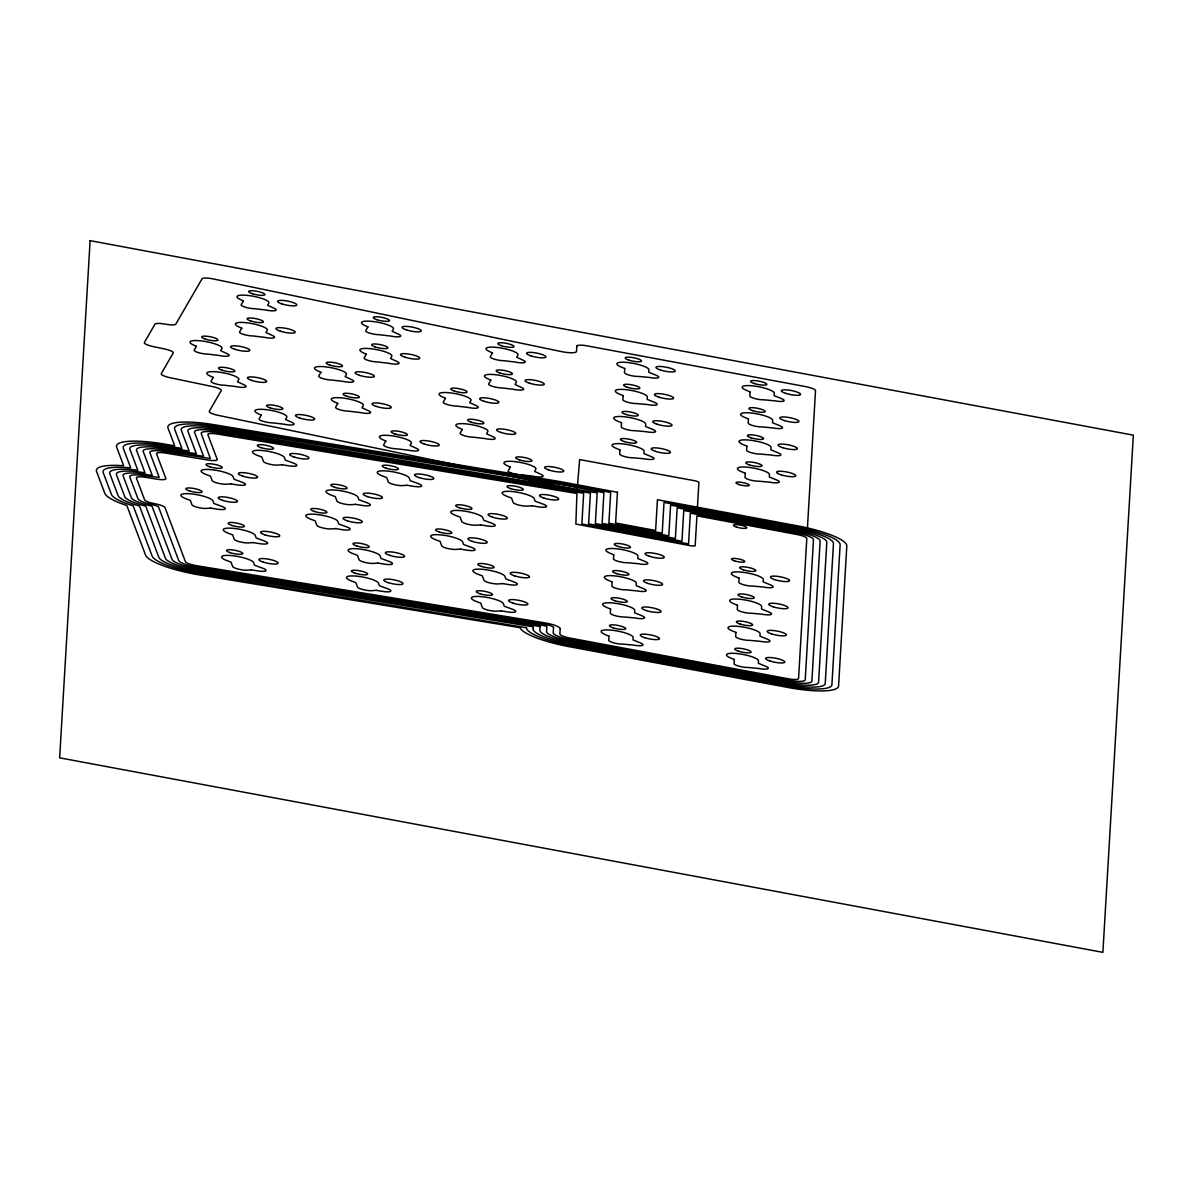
<?xml version="1.0" encoding="UTF-8"?>
<svg xmlns="http://www.w3.org/2000/svg" width="1193" height="1193" viewBox="0 0 1193 1193"><rect width="100%" height="100%" fill="white"/><g stroke="black" fill="none" stroke-linecap="round" stroke-linejoin="round"><path stroke-width="1.5" d="M526.545 627.757L199.186 573.415A44.096 9.32 10.9 0 1 152.182 556.177L133.184 505.817A44.096 9.32 10.9 0 1 111.441 494.424L103.18 472.562A44.096 9.32 10.9 0 1 130.723 467.924L123.326 448.329A44.096 9.32 10.9 0 1 162.666 445.272L181.918 448.434L174.67 429.226A44.096 9.32 10.9 0 1 214.009 426.169L559.07 482.852L610.682 492.47L608.877 523.205L662.204 533.152L664.024 502.417L797.356 527.276A44.096 9.32 10.9 0 1 840.14 544.739L831.909 684.722A44.096 9.32 10.9 0 1 788.006 686.02L569.24 645.234A44.156 9.335 10.9 0 1 526.501 627.742M533.211 628.994L533.346 626.847L198.59 571.85A37.311 7.889 10.9 0 1 158.818 557.265L139.492 506.041L136.181 505.071A37.326 7.889 10.9 0 1 118.077 495.513L109.816 473.651A37.311 7.889 10.9 0 1 137.836 470.281L129.962 449.418A37.311 7.889 10.9 0 1 163.247 446.838L189.15 451.088L181.321 430.315A37.311 7.889 10.9 0 1 214.606 427.735L559.323 484.358L603.926 492.664L602.122 523.414L668.796 535.836L670.6 505.101L797.282 528.723A37.311 7.889 10.9 0 1 833.475 543.501L825.228 683.485A37.311 7.889 10.9 0 1 788.096 684.588L569.344 643.802A37.371 7.904 10.9 0 1 533.167 628.994M546.856 626.25L546.543 631.485A23.8 5.026 10.9 0 0 569.553 640.909L788.275 681.695A23.741 5.026 10.9 0 0 811.896 680.994L820.143 541.011A23.741 5.026 10.9 0 0 797.103 531.601L683.768 510.47L681.949 541.219L588.611 523.816L590.431 493.067L215.784 430.852A23.741 5.026 10.9 0 0 194.593 432.507L203.615 456.397L164.425 449.955A23.741 5.026 10.9 0 0 143.249 451.595L152.257 475.485L144.293 474.188A23.741 5.026 10.9 0 0 123.103 475.828L131.349 497.69A23.726 5.011 10.9 0 0 151.973 506.1L172.105 559.457A23.741 5.026 10.9 0 0 197.412 568.733L546.185 626.027M553.522 627.443L553.224 632.737A17.015 3.594 10.9 0 0 569.658 639.478L788.349 680.249A16.956 3.579 10.9 0 0 805.23 679.756L813.477 539.773A16.956 3.579 10.9 0 0 797.028 533.047L690.344 513.154L688.54 543.904L581.856 524.01L583.675 493.276L216.365 432.418A16.956 3.579 10.9 0 0 201.244 433.596L210.356 458.544L165.022 451.521A16.956 3.579 10.9 0 0 149.886 452.699L159.206 477.424L144.875 475.739A16.956 3.579 10.9 0 0 129.754 476.917L138 498.778A16.926 3.579 10.9 0 0 153.986 505.042L158.356 506.518L178.741 560.546A16.956 3.579 10.9 0 0 196.83 567.167L545.544 624.446A7.367 1.551 10.9 0 1 553.552 627.458M90.116 240.643L59.65 757.838L1102.884 952.357L1133.35 435.162L90.116 240.643M540.101 626.489L539.877 630.247A30.586 6.457 10.9 0 0 569.449 642.341L788.185 683.142A30.526 6.457 10.9 0 0 818.562 682.232L826.809 542.248A30.526 6.457 10.9 0 0 797.192 530.169L677.177 507.786L675.372 538.52L595.367 523.608L597.171 492.873L215.187 429.301A30.526 6.457 10.9 0 0 187.957 431.404L196.383 453.743L163.844 448.389A30.526 6.457 10.9 0 0 136.599 450.507L145.024 472.846L143.697 472.622A30.526 6.457 10.9 0 0 116.467 474.739L124.713 496.601A30.511 6.442 10.9 0 0 145.77 506.16L165.469 558.354A30.526 6.457 10.9 0 0 198.008 570.299L540.101 626.489M560.203 628.666L559.89 633.99A10.23 2.162 10.9 0 0 569.762 638.031L788.439 678.817A10.17 2.147 10.9 0 0 798.564 678.504L806.811 538.52A10.17 2.147 10.9 0 0 796.939 534.494L696.936 515.853L695.161 545.872L692.029 546.006L575.861 524.07L576.92 493.47L216.962 433.984A10.17 2.147 10.9 0 0 207.88 434.684L217.186 459.35A10.17 2.147 10.9 0 1 208.119 460.066L165.603 453.072A10.17 2.147 10.9 0 0 156.522 453.787L165.842 478.453A10.17 2.147 10.9 0 1 156.76 479.154L145.471 477.304A10.17 2.147 10.9 0 0 136.39 478.005L144.636 499.867A10.17 2.147 10.9 0 0 154.27 503.625L155.209 503.819A10.17 2.147 10.9 0 1 165.007 507.607L185.392 561.635A10.17 2.147 10.9 0 0 196.234 565.616L544.918 622.88A14.122 2.982 10.9 0 1 560.203 628.666M576.83 346.149L576.517 351.473A14.122 2.982 10.9 0 1 560.904 351.488L213.115 278.908A10.17 2.147 10.9 0 0 202.049 278.804L175.803 324.123A10.17 2.147 10.9 0 1 165.782 324.228L164.843 324.064A10.17 2.147 10.9 0 0 154.986 324.183L144.368 342.525A10.17 2.147 10.9 0 0 153.166 346.567L164.425 348.923A10.17 2.147 10.9 0 1 173.224 352.964L161.249 373.663A10.17 2.147 10.9 0 0 170.047 377.704L212.443 386.547A10.17 2.147 10.9 0 1 221.242 390.588L209.267 411.287A10.17 2.147 10.9 0 0 218.065 415.328L577.129 489.905L579.649 459.573L695.862 480.958L698.904 482.255L697.144 512.274L797.148 530.93A10.17 2.147 10.9 0 0 807.273 530.617L815.52 390.633A10.17 2.147 10.9 0 0 805.648 386.607L586.971 345.836A10.23 2.162 10.9 0 0 576.83 346.149M608.967 636.152L608.713 640.343A8.276 1.745 10.9 0 0 613.858 642.893A8.276 1.745 10.9 0 0 622.642 644.101L633.498 645.1A9.44 1.998 10.9 0 0 642.311 645.488A9.44 1.998 10.9 0 0 640.238 642.863L633.006 639.91L633.155 637.45A16.299 3.445 10.9 0 0 611.189 630.128A16.299 3.445 10.9 0 0 605.671 634.81L608.967 636.152M610.562 609.026L610.309 613.202A8.276 1.745 10.9 0 0 615.454 615.767A8.276 1.745 10.9 0 0 624.252 616.975L635.094 617.974A9.44 1.998 10.9 0 0 643.907 618.347A9.44 1.998 10.9 0 0 641.849 615.737L634.601 612.77L634.751 610.324A16.299 3.445 10.9 0 0 612.784 602.987A16.299 3.445 10.9 0 0 607.267 607.684L610.562 609.026M612.158 581.886L611.905 586.076A8.276 1.745 10.9 0 0 617.049 588.626A8.276 1.745 10.9 0 0 625.848 589.834L636.689 590.848A9.44 1.998 10.9 0 0 645.502 591.221A9.44 1.998 10.9 0 0 643.445 588.596L636.197 585.644L636.346 583.198A16.299 3.445 10.9 0 0 614.38 575.861A16.299 3.445 10.9 0 0 608.862 580.544L612.158 581.886M613.754 554.76L613.5 558.95A8.276 1.745 10.9 0 0 618.645 561.5A8.276 1.745 10.9 0 0 627.443 562.708L638.285 563.707A9.44 1.998 10.9 0 0 647.098 564.095A9.44 1.998 10.9 0 0 645.04 561.471L637.793 558.518L637.942 556.057A16.299 3.445 10.9 0 0 615.976 548.72A16.299 3.445 10.9 0 0 610.458 553.418L613.754 554.76M617.437 492.277L615.618 523.011L655.628 530.467L657.432 499.733L797.446 525.83A50.881 10.752 10.9 0 1 846.806 545.976L838.575 685.975A50.881 10.752 10.9 0 1 787.932 687.466L569.15 646.681A51.016 10.782 10.9 0 1 520.461 628.532L520.059 627.652L199.768 574.981A50.881 10.752 10.9 0 1 145.546 555.088L126.831 505.504L124.147 504.594A50.911 10.752 10.9 0 1 104.79 493.32L96.544 471.459A50.881 10.752 10.9 0 1 123.654 465.732L116.675 447.241A50.881 10.752 10.9 0 1 162.069 443.707L174.685 445.779L168.034 428.138A50.881 10.752 10.9 0 1 213.428 424.604L558.816 481.346L617.437 492.277M619.928 449.88L619.689 454.071A8.276 1.745 10.9 0 0 624.834 456.621A8.276 1.745 10.9 0 0 633.617 457.829L644.474 458.828A9.44 1.998 10.9 0 0 653.272 459.216A9.44 1.998 10.9 0 0 651.214 456.591L643.981 453.638L644.116 451.178A16.299 3.445 10.9 0 0 622.149 443.841A16.299 3.445 10.9 0 0 616.647 448.538L619.928 449.88M621.523 422.754L621.285 426.93A8.276 1.745 10.9 0 0 626.429 429.495A8.276 1.745 10.9 0 0 635.213 430.703L646.069 431.702A9.44 1.998 10.9 0 0 654.868 432.075A9.44 1.998 10.9 0 0 652.81 429.45L645.577 426.498L645.711 424.052A16.299 3.445 10.9 0 0 623.76 416.715A16.299 3.445 10.9 0 0 618.242 421.397L621.523 422.754M623.119 395.614L622.88 399.804A8.276 1.745 10.9 0 0 628.025 402.354A8.276 1.745 10.9 0 0 636.808 403.562L647.665 404.561A9.44 1.998 10.9 0 0 656.478 404.949A9.44 1.998 10.9 0 0 654.405 402.324L647.173 399.372L647.322 396.911A16.299 3.445 10.9 0 0 625.356 389.589A16.299 3.445 10.9 0 0 619.838 394.272L623.119 395.614M624.729 368.488L624.476 372.663A8.276 1.745 10.9 0 0 629.621 375.228A8.276 1.745 10.9 0 0 638.404 376.436L649.26 377.435A9.44 1.998 10.9 0 0 658.074 377.823A9.44 1.998 10.9 0 0 656.016 375.198L648.768 372.231L648.917 369.785A16.299 3.445 10.9 0 0 626.951 362.448A16.299 3.445 10.9 0 0 621.434 367.146L624.729 368.488M734.306 659.52L734.053 663.711A8.276 1.745 10.9 0 0 739.198 666.261A8.276 1.745 10.9 0 0 747.996 667.469L758.837 668.483A9.44 1.998 10.9 0 0 767.651 668.855A9.44 1.998 10.9 0 0 765.593 666.231L758.345 663.278L758.494 660.818A16.299 3.445 10.9 0 0 736.528 653.496A16.299 3.445 10.9 0 0 731.011 658.178L734.306 659.52M735.902 632.394L735.649 636.585A8.276 1.745 10.9 0 0 740.793 639.135A8.276 1.745 10.9 0 0 749.592 640.343L760.433 641.342A9.44 1.998 10.9 0 0 769.246 641.73A9.44 1.998 10.9 0 0 767.188 639.105L759.941 636.152L760.09 633.692A16.299 3.445 10.9 0 0 738.124 626.355A16.299 3.445 10.9 0 0 732.606 631.052L735.902 632.394M737.498 605.269L737.259 609.444A8.276 1.745 10.9 0 0 742.389 612.009A8.276 1.745 10.9 0 0 751.187 613.217L762.044 614.216A9.44 1.998 10.9 0 0 770.842 614.589A9.44 1.998 10.9 0 0 768.784 611.964L761.537 609.012L761.686 606.566A16.299 3.445 10.9 0 0 739.72 599.229A16.299 3.445 10.9 0 0 734.202 603.912L737.498 605.269M739.093 578.128L738.855 582.318A8.276 1.745 10.9 0 0 744 584.868A8.276 1.745 10.9 0 0 752.783 586.076L763.639 587.075A9.44 1.998 10.9 0 0 772.438 587.463A9.44 1.998 10.9 0 0 770.38 584.838L763.147 581.886L763.281 579.425A16.299 3.445 10.9 0 0 741.315 572.103A16.299 3.445 10.9 0 0 735.813 576.786L739.093 578.128M745.267 473.248L745.029 477.439A8.276 1.745 10.9 0 0 750.173 479.989A8.276 1.745 10.9 0 0 758.957 481.197L769.813 482.196A9.44 1.998 10.9 0 0 778.611 482.583A9.44 1.998 10.9 0 0 776.554 479.959L769.321 477.006L769.455 474.546A16.299 3.445 10.9 0 0 747.504 467.224A16.299 3.445 10.9 0 0 741.986 471.906L745.267 473.248M746.878 446.122L746.624 450.298A8.276 1.745 10.9 0 0 751.769 452.863A8.276 1.745 10.9 0 0 760.552 454.071L771.409 455.07A9.44 1.998 10.9 0 0 780.222 455.443A9.44 1.998 10.9 0 0 778.149 452.833L770.917 449.865L771.066 447.42A16.299 3.445 10.9 0 0 749.1 440.083A16.299 3.445 10.9 0 0 743.582 444.78L746.878 446.122M748.473 418.982L748.22 423.172A8.276 1.745 10.9 0 0 753.365 425.722A8.276 1.745 10.9 0 0 762.148 426.93L773.004 427.944A9.44 1.998 10.9 0 0 781.818 428.317A9.44 1.998 10.9 0 0 779.76 425.692L772.512 422.74L772.661 420.294A16.299 3.445 10.9 0 0 750.695 412.957A16.299 3.445 10.9 0 0 745.178 417.639L748.473 418.982M750.069 391.856L749.815 396.046A8.276 1.745 10.9 0 0 754.96 398.596A8.276 1.745 10.9 0 0 763.759 399.804L774.6 400.803A9.44 1.998 10.9 0 0 783.413 401.191A9.44 1.998 10.9 0 0 781.355 398.566L774.108 395.614L774.257 393.153A16.299 3.445 10.9 0 0 752.291 385.816A16.299 3.445 10.9 0 0 746.773 390.514L750.069 391.856M196.368 346.328L194.161 350.131A8.276 1.745 10.9 0 0 198.545 352.651A8.276 1.745 10.9 0 0 207.478 354.082L218.722 355.41A9.44 1.998 10.9 0 0 228.057 356.081A9.44 1.998 10.9 0 0 227.043 353.62L220.601 350.653L221.883 348.431A16.299 3.445 10.9 0 0 201.557 340.93A16.299 3.445 10.9 0 0 193.43 344.986L196.368 346.328M243.357 300.934L241.165 304.737A8.276 1.745 10.9 0 0 245.534 307.257A8.276 1.745 10.9 0 0 254.467 308.689L265.726 310.001A9.44 1.998 10.9 0 0 275.046 310.687A9.44 1.998 10.9 0 0 274.047 308.212L267.59 305.259L268.872 303.022A16.299 3.445 10.9 0 0 248.547 295.521A16.299 3.445 10.9 0 0 240.434 299.577L243.357 300.934M213.249 377.465L211.042 381.268A8.276 1.745 10.9 0 0 215.426 383.788A8.276 1.745 10.9 0 0 224.344 385.22L235.603 386.532A9.44 1.998 10.9 0 0 244.938 387.218A9.44 1.998 10.9 0 0 243.924 384.743L237.467 381.79L238.764 379.553A16.299 3.445 10.9 0 0 218.438 372.052A16.299 3.445 10.9 0 0 210.311 376.123L213.249 377.465M241.761 328.209L239.554 331.997A8.276 1.745 10.9 0 0 243.939 334.517A8.276 1.745 10.9 0 0 252.856 335.949L264.115 337.276A9.44 1.998 10.9 0 0 273.451 337.947A9.44 1.998 10.9 0 0 272.436 335.487L265.979 332.519L267.277 330.297A16.299 3.445 10.9 0 0 246.951 322.796A16.299 3.445 10.9 0 0 238.824 326.852L241.761 328.209M261.252 415.089L259.06 418.892A8.276 1.745 10.9 0 0 263.429 421.412A8.276 1.745 10.9 0 0 272.362 422.844L283.621 424.156A9.44 1.998 10.9 0 0 292.956 424.842A9.44 1.998 10.9 0 0 291.942 422.382L285.485 419.414L286.767 417.192A16.299 3.445 10.9 0 0 266.442 409.691A16.299 3.445 10.9 0 0 258.329 413.747L261.252 415.089M320.902 372.32L318.71 376.123A8.276 1.745 10.9 0 0 323.079 378.643A8.276 1.745 10.9 0 0 332.012 380.075L343.271 381.402A9.44 1.998 10.9 0 0 352.591 382.073A9.44 1.998 10.9 0 0 351.592 379.613L345.135 376.645L346.417 374.423A16.299 3.445 10.9 0 0 326.092 366.922A16.299 3.445 10.9 0 0 317.979 370.978L320.902 372.32M367.906 326.927L365.699 330.729A8.276 1.745 10.9 0 0 370.069 333.25A8.276 1.745 10.9 0 0 379.001 334.681L390.26 335.994A9.44 1.998 10.9 0 0 399.595 336.68A9.44 1.998 10.9 0 0 398.581 334.204L392.124 331.251L393.422 329.014A16.299 3.445 10.9 0 0 373.096 321.513A16.299 3.445 10.9 0 0 364.969 325.57L367.906 326.927M337.783 403.458L335.591 407.26A8.276 1.745 10.9 0 0 339.96 409.781A8.276 1.745 10.9 0 0 348.893 411.212L360.137 412.524A9.44 1.998 10.9 0 0 369.472 413.21A9.44 1.998 10.9 0 0 368.458 410.735L362.016 407.782L363.298 405.545A16.299 3.445 10.9 0 0 342.973 398.044A16.299 3.445 10.9 0 0 334.845 402.116L337.783 403.458M366.296 354.202L364.104 357.989A8.276 1.745 10.9 0 0 368.473 360.51A8.276 1.745 10.9 0 0 377.406 361.941L388.65 363.268A9.44 1.998 10.9 0 0 397.985 363.94A9.44 1.998 10.9 0 0 396.971 361.479L390.529 358.511L391.811 356.289A16.299 3.445 10.9 0 0 371.485 348.788A16.299 3.445 10.9 0 0 363.358 352.845L366.296 354.202M385.801 441.082L383.594 444.885A8.276 1.745 10.9 0 0 387.979 447.405A8.276 1.745 10.9 0 0 396.896 448.836L408.155 450.149A9.44 1.998 10.9 0 0 417.49 450.835A9.44 1.998 10.9 0 0 416.476 448.374L410.019 445.407L411.317 443.185A16.299 3.445 10.9 0 0 390.991 435.684A16.299 3.445 10.9 0 0 382.864 439.74L385.801 441.082M445.451 398.313L443.244 402.116A8.276 1.745 10.9 0 0 447.614 404.636A8.276 1.745 10.9 0 0 456.546 406.067L467.805 407.395A9.44 1.998 10.9 0 0 477.14 408.066A9.44 1.998 10.9 0 0 476.126 405.605L469.669 402.637L470.967 400.416A16.299 3.445 10.9 0 0 450.641 392.915A16.299 3.445 10.9 0 0 442.514 396.971L445.451 398.313M492.441 352.919L490.234 356.722A8.276 1.745 10.9 0 0 494.618 359.242A8.276 1.745 10.9 0 0 503.55 360.674L514.794 361.986A9.44 1.998 10.9 0 0 524.13 362.672A9.44 1.998 10.9 0 0 523.116 360.197L516.673 357.244L517.956 355.007A16.299 3.445 10.9 0 0 497.63 347.506A16.299 3.445 10.9 0 0 489.503 351.577L492.441 352.919M462.317 429.45L460.125 433.253A8.276 1.745 10.9 0 0 464.495 435.773A8.276 1.745 10.9 0 0 473.427 437.205L484.686 438.517A9.44 1.998 10.9 0 0 494.021 439.203A9.44 1.998 10.9 0 0 493.007 436.727L486.55 433.775L487.833 431.538A16.299 3.445 10.9 0 0 467.507 424.037A16.299 3.445 10.9 0 0 459.394 428.108L462.317 429.45M490.83 380.194L488.638 383.982A8.276 1.745 10.9 0 0 493.007 386.502A8.276 1.745 10.9 0 0 501.94 387.934L513.199 389.261A9.44 1.998 10.9 0 0 522.534 389.932A9.44 1.998 10.9 0 0 521.52 387.471L515.063 384.504L516.345 382.282A16.299 3.445 10.9 0 0 496.02 374.781A16.299 3.445 10.9 0 0 487.907 378.837L490.83 380.194M510.336 467.074L508.143 470.877A8.276 1.745 10.9 0 0 512.513 473.397A8.276 1.745 10.9 0 0 521.445 474.829L532.689 476.141A9.44 1.998 10.9 0 0 542.025 476.827A9.44 1.998 10.9 0 0 541.011 474.367L534.568 471.399L535.851 469.177A16.299 3.445 10.9 0 0 515.525 461.676A16.299 3.445 10.9 0 0 507.398 465.732L510.336 467.074M282.144 464.748L277.909 465.076A8.276 1.745 10.9 0 1 269.35 464.107A8.276 1.745 10.9 0 1 263.489 461.542L261.789 457.008L258.165 455.681A16.299 3.445 10.9 0 1 261.028 450.417A16.299 3.445 10.9 0 1 284.396 457.501L285.395 460.155L293.359 463.078A9.44 1.998 10.9 0 1 296.446 465.837A9.44 1.998 10.9 0 1 288.259 465.747L282.144 464.748M230.801 483.851L226.566 484.179A8.276 1.745 10.9 0 1 218.006 483.21A8.276 1.745 10.9 0 1 212.145 480.645L210.43 476.111L206.821 474.784A16.299 3.445 10.9 0 1 209.67 469.52A16.299 3.445 10.9 0 1 233.053 476.603L234.052 479.258L242 482.181A9.44 1.998 10.9 0 1 245.087 484.925A9.44 1.998 10.9 0 1 236.9 484.85L230.801 483.851M407.007 485.268L402.772 485.596A8.276 1.745 10.9 0 1 394.212 484.612A8.276 1.745 10.9 0 1 388.351 482.047L386.651 477.528L383.028 476.201A16.299 3.445 10.9 0 1 385.891 470.922A16.299 3.445 10.9 0 1 409.259 478.02L410.258 480.675L418.221 483.583A9.44 1.998 10.9 0 1 421.308 486.341A9.44 1.998 10.9 0 1 413.121 486.267L407.007 485.268M210.654 508.084L206.419 508.412A8.276 1.745 10.9 0 1 197.859 507.428A8.276 1.745 10.9 0 1 191.998 504.863L190.298 500.344L186.675 499.017A16.299 3.445 10.9 0 1 189.538 493.738A16.299 3.445 10.9 0 1 212.906 500.836L213.905 503.491L221.868 506.399A9.44 1.998 10.9 0 1 224.955 509.157A9.44 1.998 10.9 0 1 216.753 509.083L210.654 508.084M355.663 504.356L351.428 504.684A8.276 1.745 10.9 0 1 342.868 503.714A8.276 1.745 10.9 0 1 337.008 501.149L335.293 496.616L331.684 495.289A16.299 3.445 10.9 0 1 334.532 490.025A16.299 3.445 10.9 0 1 357.915 497.108L358.914 499.763L366.862 502.685A9.44 1.998 10.9 0 1 369.949 505.444A9.44 1.998 10.9 0 1 361.762 505.355L355.663 504.356M531.869 505.772L527.634 506.1A8.276 1.745 10.9 0 1 519.074 505.131A8.276 1.745 10.9 0 1 513.214 502.566L511.514 498.033L507.89 496.706A16.299 3.445 10.9 0 1 510.753 491.427A16.299 3.445 10.9 0 1 534.121 498.525L535.12 501.179L543.083 504.102A9.44 1.998 10.9 0 1 546.17 506.846A9.44 1.998 10.9 0 1 537.983 506.771L531.869 505.772M335.516 528.588L331.281 528.917A8.276 1.745 10.9 0 1 322.721 527.947A8.276 1.745 10.9 0 1 316.861 525.382L315.161 520.849L311.537 519.522A16.299 3.445 10.9 0 1 314.4 514.258A16.299 3.445 10.9 0 1 337.768 521.341L338.767 523.995L346.731 526.918A9.44 1.998 10.9 0 1 349.817 529.662A9.44 1.998 10.9 0 1 341.616 529.588L335.516 528.588M252.946 542.561L248.711 542.89A8.276 1.745 10.9 0 1 240.151 541.92A8.276 1.745 10.9 0 1 234.29 539.355L232.59 534.822L228.967 533.495A16.299 3.445 10.9 0 1 231.83 528.231A16.299 3.445 10.9 0 1 255.198 535.314L256.197 537.968L264.16 540.891A9.44 1.998 10.9 0 1 267.247 543.635A9.44 1.998 10.9 0 1 259.045 543.561L252.946 542.561M480.525 524.875L476.29 525.203A8.276 1.745 10.9 0 1 467.731 524.219A8.276 1.745 10.9 0 1 461.87 521.654L460.155 517.136L456.546 515.808A16.299 3.445 10.9 0 1 459.394 510.529A16.299 3.445 10.9 0 1 482.777 517.628L483.776 520.282L491.725 523.19A9.44 1.998 10.9 0 1 494.812 525.949A9.44 1.998 10.9 0 1 486.625 525.874L480.525 524.875M460.379 549.093L456.144 549.421A8.276 1.745 10.9 0 1 447.584 548.452A8.276 1.745 10.9 0 1 441.723 545.887L440.023 541.354L436.399 540.026A16.299 3.445 10.9 0 1 439.263 534.762A16.299 3.445 10.9 0 1 462.63 541.846L463.63 544.5L471.593 547.423A9.44 1.998 10.9 0 1 474.68 550.182A9.44 1.998 10.9 0 1 466.478 550.092L460.379 549.093M251.335 569.836L247.1 570.165A8.276 1.745 10.9 0 1 238.555 569.18A8.276 1.745 10.9 0 1 232.68 566.615L230.98 562.097L227.356 560.77A16.299 3.445 10.9 0 1 230.219 555.491A16.299 3.445 10.9 0 1 253.587 562.589L254.586 565.243L262.549 568.151A9.44 1.998 10.9 0 1 265.636 570.91A9.44 1.998 10.9 0 1 257.449 570.836L251.335 569.836M377.808 563.066L373.573 563.394A8.276 1.745 10.9 0 1 365.013 562.425A8.276 1.745 10.9 0 1 359.153 559.86L357.453 555.327L353.829 553.999A16.299 3.445 10.9 0 1 356.692 548.735A16.299 3.445 10.9 0 1 380.06 555.819L381.059 558.473L389.022 561.396A9.44 1.998 10.9 0 1 392.109 564.155A9.44 1.998 10.9 0 1 383.907 564.065L377.808 563.066M376.198 590.341L371.962 590.669A8.276 1.745 10.9 0 1 363.418 589.7A8.276 1.745 10.9 0 1 357.542 587.135L355.842 582.602L352.218 581.274A16.299 3.445 10.9 0 1 355.082 576.01A16.299 3.445 10.9 0 1 378.449 583.094L379.449 585.748L387.412 588.671A9.44 1.998 10.9 0 1 390.499 591.415A9.44 1.998 10.9 0 1 382.312 591.34L376.198 590.341M502.671 583.571L498.435 583.914A8.276 1.745 10.9 0 1 489.876 582.93A8.276 1.745 10.9 0 1 484.015 580.365L482.315 575.846L478.691 574.519A16.299 3.445 10.9 0 1 481.554 569.24A16.299 3.445 10.9 0 1 504.922 576.338L505.921 578.993L513.885 581.901A9.44 1.998 10.9 0 1 516.972 584.659A9.44 1.998 10.9 0 1 508.77 584.585L502.671 583.571M501.06 610.846L496.825 611.174A8.276 1.745 10.9 0 1 488.28 610.205A8.276 1.745 10.9 0 1 482.404 607.64L480.704 603.106L477.081 601.779A16.299 3.445 10.9 0 1 479.944 596.515A16.299 3.445 10.9 0 1 503.312 603.598L504.311 606.253L512.274 609.176A9.44 1.998 10.9 0 1 515.361 611.934A9.44 1.998 10.9 0 1 507.174 611.845L501.06 610.846M734.515 560.859A6.785 1.432 10.9 0 0 744.79 561.59A6.785 1.432 10.9 0 0 735.082 558.443A6.785 1.432 10.9 0 0 734.515 560.859M543.874 498.063A9.768 2.058 10.9 0 0 558.667 499.121A9.768 2.058 10.9 0 0 544.694 494.588A9.768 2.058 10.9 0 0 543.874 498.063M613.172 627.831A8.276 1.745 10.9 0 0 625.699 628.726A8.276 1.745 10.9 0 0 613.858 624.878A8.276 1.745 10.9 0 0 613.172 627.831M644.667 637.673A9.768 2.058 10.9 0 0 659.475 638.732A9.768 2.058 10.9 0 0 645.488 634.199A9.768 2.058 10.9 0 0 644.667 637.673M614.768 600.69A8.276 1.745 10.9 0 0 627.309 601.585A8.276 1.745 10.9 0 0 615.469 597.738A8.276 1.745 10.9 0 0 614.768 600.69M646.278 610.548A9.768 2.058 10.9 0 0 661.071 611.606A9.768 2.058 10.9 0 0 647.083 607.058A9.768 2.058 10.9 0 0 646.278 610.548M616.363 573.565A8.276 1.745 10.9 0 0 628.905 574.459A8.276 1.745 10.9 0 0 617.064 570.612A8.276 1.745 10.9 0 0 616.363 573.565M647.874 583.407A9.768 2.058 10.9 0 0 662.667 584.466A9.768 2.058 10.9 0 0 648.694 579.932A9.768 2.058 10.9 0 0 647.874 583.407M617.959 546.424A8.276 1.745 10.9 0 0 630.5 547.319A8.276 1.745 10.9 0 0 618.66 543.486A8.276 1.745 10.9 0 0 617.959 546.424M649.469 556.281A9.768 2.058 10.9 0 0 664.262 557.34A9.768 2.058 10.9 0 0 650.289 552.791A9.768 2.058 10.9 0 0 649.469 556.281M738.512 651.199A8.276 1.745 10.9 0 0 751.053 652.094A8.276 1.745 10.9 0 0 739.213 648.246A8.276 1.745 10.9 0 0 738.512 651.199M770.022 661.041A9.768 2.058 10.9 0 0 784.815 662.1A9.768 2.058 10.9 0 0 770.842 657.567A9.768 2.058 10.9 0 0 770.022 661.041M740.107 624.058A8.276 1.745 10.9 0 0 752.649 624.953A8.276 1.745 10.9 0 0 740.808 621.106A8.276 1.745 10.9 0 0 740.107 624.058M771.617 633.915A9.768 2.058 10.9 0 0 786.411 634.974A9.768 2.058 10.9 0 0 772.438 630.426A9.768 2.058 10.9 0 0 771.617 633.915M741.703 596.932A8.276 1.745 10.9 0 0 754.244 597.827A8.276 1.745 10.9 0 0 742.404 593.98A8.276 1.745 10.9 0 0 741.703 596.932M773.213 606.79A9.768 2.058 10.9 0 0 788.006 607.834A9.768 2.058 10.9 0 0 774.033 603.3A9.768 2.058 10.9 0 0 773.213 606.79M743.314 569.807A8.276 1.745 10.9 0 0 755.84 570.701A8.276 1.745 10.9 0 0 744 566.854A8.276 1.745 10.9 0 0 743.314 569.807M774.809 579.649A9.768 2.058 10.9 0 0 789.602 580.708A9.768 2.058 10.9 0 0 775.629 576.174A9.768 2.058 10.9 0 0 774.809 579.649M282.01 303.932A9.768 2.058 10.9 0 0 296.803 304.99A9.768 2.058 10.9 0 0 282.83 300.442A9.768 2.058 10.9 0 0 282.01 303.932M252.424 293.732A8.276 1.745 10.9 0 0 264.95 294.626A8.276 1.745 10.9 0 0 253.11 290.779A8.276 1.745 10.9 0 0 252.424 293.732M780.983 474.769A9.768 2.058 10.9 0 0 795.776 475.828A9.768 2.058 10.9 0 0 781.803 471.295A9.768 2.058 10.9 0 0 780.983 474.769M749.487 464.927A8.276 1.745 10.9 0 0 762.014 465.822A8.276 1.745 10.9 0 0 750.173 461.974A8.276 1.745 10.9 0 0 749.487 464.927M782.578 447.643A9.768 2.058 10.9 0 0 797.386 448.702A9.768 2.058 10.9 0 0 783.398 444.154A9.768 2.058 10.9 0 0 782.578 447.643M751.083 437.786A8.276 1.745 10.9 0 0 763.609 438.681A8.276 1.745 10.9 0 0 751.769 434.834A8.276 1.745 10.9 0 0 751.083 437.786M784.189 420.503A9.768 2.058 10.9 0 0 798.982 421.561A9.768 2.058 10.9 0 0 784.994 417.028A9.768 2.058 10.9 0 0 784.189 420.503M752.679 410.66A8.276 1.745 10.9 0 0 765.22 411.555A8.276 1.745 10.9 0 0 753.38 407.708A8.276 1.745 10.9 0 0 752.679 410.66M785.784 393.377A9.768 2.058 10.9 0 0 800.578 394.436A9.768 2.058 10.9 0 0 786.605 389.887A9.768 2.058 10.9 0 0 785.784 393.377M754.274 383.52A8.276 1.745 10.9 0 0 766.816 384.414A8.276 1.745 10.9 0 0 754.975 380.582A8.276 1.745 10.9 0 0 754.274 383.52M655.643 451.401A9.768 2.058 10.9 0 0 670.436 452.46A9.768 2.058 10.9 0 0 656.463 447.912A9.768 2.058 10.9 0 0 655.643 451.401M624.148 441.544A8.276 1.745 10.9 0 0 636.674 442.439A8.276 1.745 10.9 0 0 624.834 438.592A8.276 1.745 10.9 0 0 624.148 441.544M657.239 424.276A9.768 2.058 10.9 0 0 672.032 425.319A9.768 2.058 10.9 0 0 658.059 420.786A9.768 2.058 10.9 0 0 657.239 424.276M625.743 414.418A8.276 1.745 10.9 0 0 638.27 415.313A8.276 1.745 10.9 0 0 626.429 411.466A8.276 1.745 10.9 0 0 625.743 414.418M658.834 397.135A9.768 2.058 10.9 0 0 673.642 398.194A9.768 2.058 10.9 0 0 659.654 393.66A9.768 2.058 10.9 0 0 658.834 397.135M627.339 387.293A8.276 1.745 10.9 0 0 639.866 388.187A8.276 1.745 10.9 0 0 628.025 384.34A8.276 1.745 10.9 0 0 627.339 387.293M660.43 370.009A9.768 2.058 10.9 0 0 675.238 371.068A9.768 2.058 10.9 0 0 661.25 366.519A9.768 2.058 10.9 0 0 660.43 370.009M628.935 360.152A8.276 1.745 10.9 0 0 641.461 361.047A8.276 1.745 10.9 0 0 629.621 357.199A8.276 1.745 10.9 0 0 628.935 360.152M548.989 470.072A9.768 2.058 10.9 0 0 563.782 471.131A9.768 2.058 10.9 0 0 549.794 466.597A9.768 2.058 10.9 0 0 548.989 470.072M519.402 459.887A8.276 1.745 10.9 0 0 531.929 460.781A8.276 1.745 10.9 0 0 520.088 456.934A8.276 1.745 10.9 0 0 519.402 459.887M500.971 432.448A9.768 2.058 10.9 0 0 515.764 433.506A9.768 2.058 10.9 0 0 501.791 428.973A9.768 2.058 10.9 0 0 500.971 432.448M471.384 422.262A8.276 1.745 10.9 0 0 483.926 423.157A8.276 1.745 10.9 0 0 472.085 419.31A8.276 1.745 10.9 0 0 471.384 422.262M484.09 401.325A9.768 2.058 10.9 0 0 498.883 402.384A9.768 2.058 10.9 0 0 484.91 397.836A9.768 2.058 10.9 0 0 484.09 401.325M454.503 391.125A8.276 1.745 10.9 0 0 467.045 392.02A8.276 1.745 10.9 0 0 455.204 388.172A8.276 1.745 10.9 0 0 454.503 391.125M529.483 383.192A9.768 2.058 10.9 0 0 544.276 384.25A9.768 2.058 10.9 0 0 530.303 379.702A9.768 2.058 10.9 0 0 529.483 383.192M499.897 372.991A8.276 1.745 10.9 0 0 512.438 373.886A8.276 1.745 10.9 0 0 500.598 370.039A8.276 1.745 10.9 0 0 499.897 372.991M531.079 355.917A9.768 2.058 10.9 0 0 545.887 356.975A9.768 2.058 10.9 0 0 531.899 352.427A9.768 2.058 10.9 0 0 531.079 355.917M501.507 345.716A8.276 1.745 10.9 0 0 514.034 346.611A8.276 1.745 10.9 0 0 502.193 342.779A8.276 1.745 10.9 0 0 501.507 345.716M424.44 444.079A9.768 2.058 10.9 0 0 439.233 445.138A9.768 2.058 10.9 0 0 425.26 440.605A9.768 2.058 10.9 0 0 424.44 444.079M394.853 433.894A8.276 1.745 10.9 0 0 407.395 434.789A8.276 1.745 10.9 0 0 395.554 430.941A8.276 1.745 10.9 0 0 394.853 433.894M376.436 406.455A9.768 2.058 10.9 0 0 391.229 407.514A9.768 2.058 10.9 0 0 377.242 402.98A9.768 2.058 10.9 0 0 376.436 406.455M346.85 396.27A8.276 1.745 10.9 0 0 359.376 397.165A8.276 1.745 10.9 0 0 347.536 393.317A8.276 1.745 10.9 0 0 346.85 396.27M359.555 375.333A9.768 2.058 10.9 0 0 374.348 376.377A9.768 2.058 10.9 0 0 360.375 371.843A9.768 2.058 10.9 0 0 359.555 375.333M329.969 365.133A8.276 1.745 10.9 0 0 342.495 366.027A8.276 1.745 10.9 0 0 330.655 362.18A8.276 1.745 10.9 0 0 329.969 365.133M404.949 357.199A9.768 2.058 10.9 0 0 419.742 358.258A9.768 2.058 10.9 0 0 405.754 353.71A9.768 2.058 10.9 0 0 404.949 357.199M375.363 346.999A8.276 1.745 10.9 0 0 387.889 347.894A8.276 1.745 10.9 0 0 376.049 344.046A8.276 1.745 10.9 0 0 375.363 346.999M406.545 329.924A9.768 2.058 10.9 0 0 421.338 330.983A9.768 2.058 10.9 0 0 407.365 326.435A9.768 2.058 10.9 0 0 406.545 329.924M376.958 319.724A8.276 1.745 10.9 0 0 389.5 320.619A8.276 1.745 10.9 0 0 377.659 316.786A8.276 1.745 10.9 0 0 376.958 319.724M299.905 418.087A9.768 2.058 10.9 0 0 314.698 419.146A9.768 2.058 10.9 0 0 300.725 414.612A9.768 2.058 10.9 0 0 299.905 418.087M270.319 407.902A8.276 1.745 10.9 0 0 282.86 408.796A8.276 1.745 10.9 0 0 271.02 404.949A8.276 1.745 10.9 0 0 270.319 407.902M251.887 380.463A9.768 2.058 10.9 0 0 266.68 381.521A9.768 2.058 10.9 0 0 252.707 376.973A9.768 2.058 10.9 0 0 251.887 380.463M222.301 370.277A8.276 1.745 10.9 0 0 234.842 371.157A8.276 1.745 10.9 0 0 223.002 367.325A8.276 1.745 10.9 0 0 222.301 370.277M235.006 349.34A9.768 2.058 10.9 0 0 249.814 350.384A9.768 2.058 10.9 0 0 235.826 345.851A9.768 2.058 10.9 0 0 235.006 349.34M205.42 339.14A8.276 1.745 10.9 0 0 217.961 340.035A8.276 1.745 10.9 0 0 206.121 336.187A8.276 1.745 10.9 0 0 205.42 339.14M280.4 331.207A9.768 2.058 10.9 0 0 295.193 332.265A9.768 2.058 10.9 0 0 281.22 327.717A9.768 2.058 10.9 0 0 280.4 331.207M250.813 321.006A8.276 1.745 10.9 0 0 263.355 321.901A8.276 1.745 10.9 0 0 251.514 318.054A8.276 1.745 10.9 0 0 250.813 321.006M737.02 518.314A6.785 1.432 10.9 0 0 747.295 519.059A6.785 1.432 10.9 0 0 737.587 515.898A6.785 1.432 10.9 0 0 737.02 518.314M739.004 484.552A6.785 1.432 10.9 0 0 749.279 485.283A6.785 1.432 10.9 0 0 739.571 482.136A6.785 1.432 10.9 0 0 739.004 484.552M736.499 527.082A6.785 1.432 10.9 0 0 746.773 527.813A6.785 1.432 10.9 0 0 737.065 524.666A6.785 1.432 10.9 0 0 736.499 527.082M510.783 488.653A8.276 1.745 10.9 0 0 523.309 489.548A8.276 1.745 10.9 0 0 511.484 485.7A8.276 1.745 10.9 0 0 510.783 488.653M385.921 468.148A8.276 1.745 10.9 0 0 398.447 469.043A8.276 1.745 10.9 0 0 386.621 465.195A8.276 1.745 10.9 0 0 385.921 468.148M189.568 490.964A8.276 1.745 10.9 0 0 202.094 491.859A8.276 1.745 10.9 0 0 190.254 488.012A8.276 1.745 10.9 0 0 189.568 490.964M209.7 466.746A8.276 1.745 10.9 0 0 222.241 467.641A8.276 1.745 10.9 0 0 210.4 463.794A8.276 1.745 10.9 0 0 209.7 466.746M334.562 487.251A8.276 1.745 10.9 0 0 347.103 488.146A8.276 1.745 10.9 0 0 335.263 484.298A8.276 1.745 10.9 0 0 334.562 487.251M367.653 496.661A9.768 2.058 10.9 0 0 382.446 497.72A9.768 2.058 10.9 0 0 368.473 493.171A9.768 2.058 10.9 0 0 367.653 496.661M419.011 477.558A9.768 2.058 10.9 0 0 433.805 478.617A9.768 2.058 10.9 0 0 419.832 474.068A9.768 2.058 10.9 0 0 419.011 477.558M459.424 507.756A8.276 1.745 10.9 0 0 471.966 508.65A8.276 1.745 10.9 0 0 460.125 504.803A8.276 1.745 10.9 0 0 459.424 507.756M492.515 517.165A9.768 2.058 10.9 0 0 507.308 518.224A9.768 2.058 10.9 0 0 493.335 513.691A9.768 2.058 10.9 0 0 492.515 517.165M263.34 562.127A9.768 2.058 10.9 0 0 278.133 563.185A9.768 2.058 10.9 0 0 264.16 558.637A9.768 2.058 10.9 0 0 263.34 562.127M231.86 525.442A8.276 1.745 10.9 0 0 244.386 526.337A8.276 1.745 10.9 0 0 232.546 522.504A8.276 1.745 10.9 0 0 231.86 525.442M264.95 534.852A9.768 2.058 10.9 0 0 279.744 535.911A9.768 2.058 10.9 0 0 265.771 531.377A9.768 2.058 10.9 0 0 264.95 534.852M222.659 500.374A9.768 2.058 10.9 0 0 237.452 501.433A9.768 2.058 10.9 0 0 223.479 496.899A9.768 2.058 10.9 0 0 222.659 500.374M242.79 476.156A9.768 2.058 10.9 0 0 257.584 477.2A9.768 2.058 10.9 0 0 243.611 472.667A9.768 2.058 10.9 0 0 242.79 476.156M294.149 457.053A9.768 2.058 10.9 0 0 308.942 458.112A9.768 2.058 10.9 0 0 294.969 453.564A9.768 2.058 10.9 0 0 294.149 457.053M355.111 573.222A8.276 1.745 10.9 0 0 367.653 574.116A8.276 1.745 10.9 0 0 355.812 570.284A8.276 1.745 10.9 0 0 355.111 573.222M388.202 582.631A9.768 2.058 10.9 0 0 402.995 583.69A9.768 2.058 10.9 0 0 389.022 579.157A9.768 2.058 10.9 0 0 388.202 582.631M356.722 545.962A8.276 1.745 10.9 0 0 369.248 546.856A8.276 1.745 10.9 0 0 357.408 543.009A8.276 1.745 10.9 0 0 356.722 545.962M389.813 555.371A9.768 2.058 10.9 0 0 404.606 556.43A9.768 2.058 10.9 0 0 390.633 551.882A9.768 2.058 10.9 0 0 389.813 555.371M314.43 511.469A8.276 1.745 10.9 0 0 326.957 512.364A8.276 1.745 10.9 0 0 315.116 508.531A8.276 1.745 10.9 0 0 314.43 511.469M347.521 520.879A9.768 2.058 10.9 0 0 362.314 521.938A9.768 2.058 10.9 0 0 348.341 517.404A9.768 2.058 10.9 0 0 347.521 520.879M479.974 593.741A8.276 1.745 10.9 0 0 492.515 594.636A8.276 1.745 10.9 0 0 480.675 590.789A8.276 1.745 10.9 0 0 479.974 593.741M513.065 603.151A9.768 2.058 10.9 0 0 527.858 604.21A9.768 2.058 10.9 0 0 513.885 599.661A9.768 2.058 10.9 0 0 513.065 603.151M481.584 566.466A8.276 1.745 10.9 0 0 494.111 567.361A8.276 1.745 10.9 0 0 482.27 563.514A8.276 1.745 10.9 0 0 481.584 566.466M514.675 575.876A9.768 2.058 10.9 0 0 529.468 576.935A9.768 2.058 10.9 0 0 515.495 572.386A9.768 2.058 10.9 0 0 514.675 575.876M439.292 531.989A8.276 1.745 10.9 0 0 451.819 532.883A8.276 1.745 10.9 0 0 439.978 529.036A8.276 1.745 10.9 0 0 439.292 531.989M472.383 541.398A9.768 2.058 10.9 0 0 487.176 542.457A9.768 2.058 10.9 0 0 473.203 537.909A9.768 2.058 10.9 0 0 472.383 541.398M230.249 552.717A8.276 1.745 10.9 0 0 242.79 553.612A8.276 1.745 10.9 0 0 230.95 549.764A8.276 1.745 10.9 0 0 230.249 552.717M261.058 447.643A8.276 1.745 10.9 0 0 273.585 448.538A8.276 1.745 10.9 0 0 261.759 444.691A8.276 1.745 10.9 0 0 261.058 447.643"/></g></svg>
